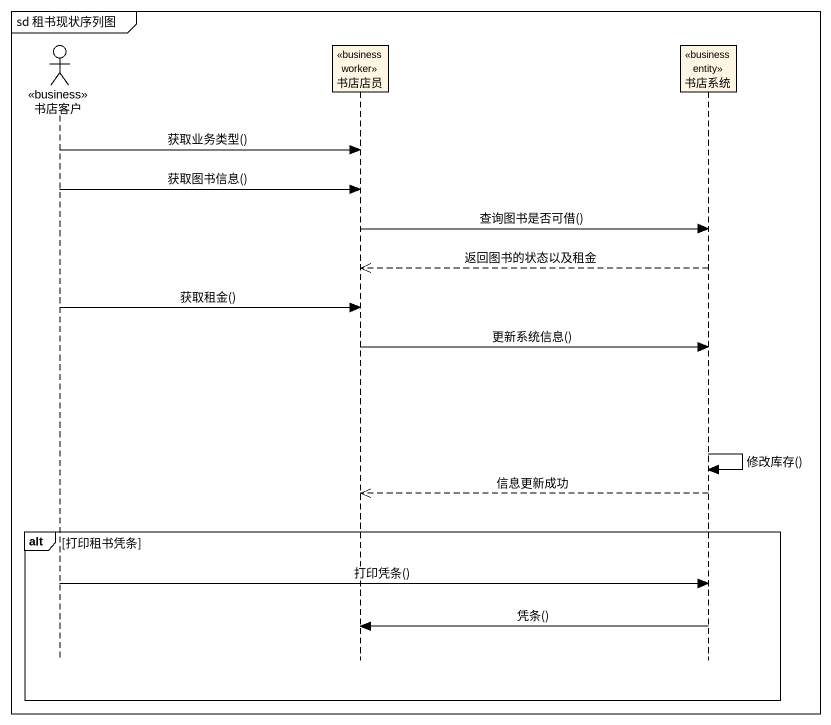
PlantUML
@startuml
mainframe sd 租书现状序列图
hide footbox
actor 书店客户 <<business>> #FFFFFF
participant 书店店员 <<business worker>>
participant 书店系统 <<business entity>>

书店客户 -> 书店店员 : 获取业务类型()
书店客户 -> 书店店员 : 获取图书信息()
书店店员 -> 书店系统 : 查询图书是否可借()
书店系统 -->> 书店店员 : 返回图书的状态以及租金
书店客户 -> 书店店员 : 获取租金()
书店店员 -> 书店系统 : 更新系统信息()
书店系统 -> 书店系统 : 修改库存()
书店系统 -->> 书店店员 : 信息更新成功
alt 打印租书凭条
  书店客户 -> 书店系统 : 打印凭条()
  书店系统 -> 书店店员 : 凭条()
end
@enduml
